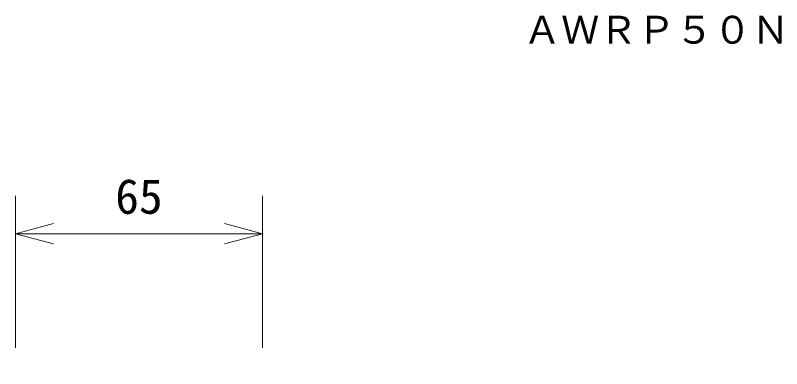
# Model space of a CAD drawing. Units: millimetres, scale not verified. Extents: x -62 to 63, y -56 to 57.
# Drawn here: x 19.68 to 59.95, y 29.99 to 48.57 of the extents above; entities that cross this region are included whole.
import ezdxf
from ezdxf.enums import TextEntityAlignment as Align

# ---------------------------------------------------------------- set-up
doc = ezdxf.new("R2010")
doc.units = ezdxf.units.MM
doc.header["$LTSCALE"] = 0.125
doc.header["$PDMODE"] = 32
doc.header["$PDSIZE"] = 0.025
doc.layers.add('0-0_0', color=7, linetype='Continuous', lineweight=18)
doc.layers.add('0-5_SUNPO', color=7, linetype='Continuous', lineweight=18)
doc.layers.add('0-3_TOUROKU', color=7, linetype='Continuous')
doc.layers.add('0-6_DEFPOINTS', color=7, linetype='Continuous')
doc.styles.add('ＭＳ ゴシック', font='')
doc.styles.get('ＭＳ ゴシック').set_extended_font_data('MS Gothic')

# ---------------------------------------------------------------- blocks, each defined once
blk = doc.blocks.new('_OPEN30')
at = {"layer": '0-0_0'}
blk.add_line((0, 0), (-1, 0), dxfattribs=at)
blk.add_lwpolyline([(-1, 0.26795), (0, 0), (-1, -0.26795)], dxfattribs=at)
blk = doc.blocks.new('D6')
at = {"layer": '0-5_SUNPO'}
for p, q in [((15.9115, 22.2153), (15.9115, 30.2153)), ((28.8871, 22.2153), (28.8871, 30.2153)), ((17.9115, 28.2153), (26.8871, 28.2153))]:
    blk.add_line(p, q, dxfattribs=at)
at = {"layer": '0-6_DEFPOINTS'}
for p in [(28.8871, 28.2153), (15.9115, 20.2153), (28.8871, 20.2153)]:
    blk.add_point(p, dxfattribs=at)
at = {"layer": '0-5_SUNPO', "xscale": 2, "yscale": 2, "rotation": 180}
blk.add_blockref('_OPEN30', (15.9115, 28.2153), dxfattribs=at)
at = {"layer": '0-5_SUNPO', "xscale": 2, "yscale": 2}
blk.add_blockref('_OPEN30', (28.8871, 28.2153), dxfattribs=at)
at = {"layer": '0-5_SUNPO', "style": 'ＭＳ ゴシック'}
blk.add_text('65', height=1.833, dxfattribs=at).set_placement((21.1493, 28.7153), align=Align.BOTTOM_LEFT)

msp = doc.modelspace()

# ---------------------------------------------------------------- block references
at = {"layer": '0-5_SUNPO'}
msp.add_blockref('D6', (3.7779, 8.8689), dxfattribs=at)

# ---------------------------------------------------------------- texts
at = {"layer": '0-3_TOUROKU', "style": 'ＭＳ ゴシック'}
msp.add_text('ＡＷＲＰ５０Ｎ', height=1.466, dxfattribs=at).set_placement((46.3667, 46.6415), align=Align.BOTTOM_LEFT)

doc.saveas('drawing.dxf')
